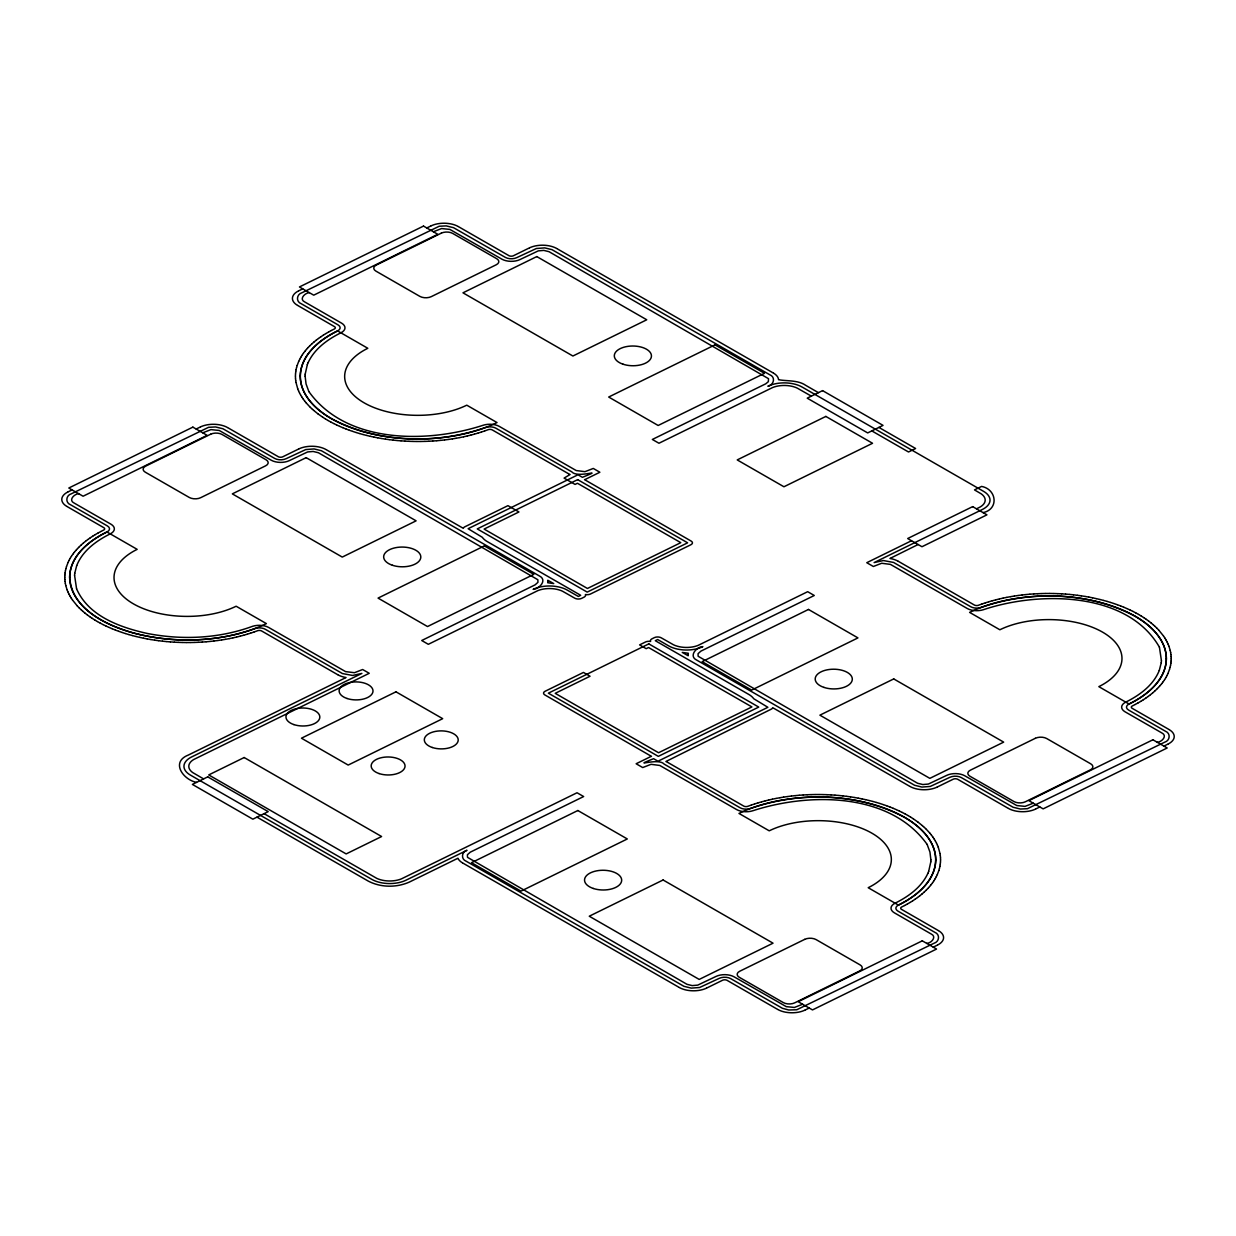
<?xml version="1.0" encoding="UTF-8"?>
<svg xmlns="http://www.w3.org/2000/svg" width="1236" height="1236" viewBox="0 0 1236 1236"><rect width="100%" height="100%" fill="white"/><g stroke="black" fill="none" stroke-linecap="round" stroke-linejoin="round"><path stroke-width="1.5" d="M64.813 577.058L64.875 575.08M74.562 575.25L76.57 588.799M295.45 375.991L295.512 374.029M305.122 376.115L305.199 374.184M930.801 861.816L930.878 859.885M940.488 861.971L940.55 860.009M1161.438 660.75L1159.43 647.2M1171.125 660.92L1171.187 658.942M64.89 574.925L65.075 572.963M74.562 575.219L74.747 573.303M295.528 373.875L295.728 371.912M305.199 374.153L307.347 364.512M930.801 861.847L928.653 871.488M940.272 864.088L940.472 862.125M1161.253 662.697L1161.438 660.781M1170.925 663.037L1171.11 661.075M65.106 572.824L65.415 570.862M74.747 573.272L76.709 565.578M295.744 371.758L296.053 369.796M939.947 866.204L940.256 864.242M1161.253 662.728L1159.291 670.422M1170.585 665.138L1170.894 663.176M65.446 570.708L65.879 568.761M296.084 369.641L296.516 367.695M939.484 868.305L939.916 866.359M1170.121 667.239L1170.554 665.292M65.925 568.606L66.466 566.66M296.563 367.54L297.119 365.609M938.881 870.391L939.437 868.46M1169.534 669.34L1170.075 667.394M66.528 566.505L68.042 562.519M297.165 365.454L298.679 361.453M938.835 870.546L937.321 874.547M1169.472 669.495L1167.958 673.481M76.725 565.547C82.657 550.623 96.485 540.688 110.421 533.782A12.901 6.86 0.3 0 0 111.055 524.265L74.175 503.067C68.026 500.178 74.345 493.936 78.687 493.705M307.362 364.496L308.135 362.611M927.865 873.388L928.638 871.504M1159.275 670.453C1153.327 685.377 1139.515 695.312 1125.579 702.218A12.901 6.86 0.3 0 0 1124.945 711.735L1161.825 732.933C1167.896 735.729 1161.685 742.079 1157.313 742.295M68.119 562.365L69.015 560.464M298.757 361.314L299.668 359.413M308.15 362.596C314.562 348.691 327.71 339.344 341.059 332.731A12.901 6.86 0.3 0 0 341.692 323.214L304.813 302.001C298.649 299.143 304.998 292.87 309.34 292.638M927.85 873.404C921.453 887.309 908.29 896.656 894.941 903.269A12.901 6.86 0.3 0 0 894.308 912.786L931.187 933.999C937.166 936.687 931.28 943.346 926.66 943.362M936.332 876.587L937.243 874.686M1166.985 675.536L1167.881 673.635M69.092 560.31L70.128 558.44M299.745 359.259L300.765 357.374M935.235 878.626L936.255 876.741M1165.872 677.56L1166.908 675.69M70.205 558.286L71.348 556.416M300.842 357.235L301.986 355.365M934.014 880.635L935.158 878.765M1164.652 679.584L1165.795 677.714M71.441 556.277L72.708 554.439M302.094 355.211L303.345 353.372M932.655 882.628L933.906 880.789M1163.292 681.561L1164.559 679.723M72.8 554.284L74.175 552.477M303.453 353.233L304.813 351.41M931.187 884.59L932.547 882.767M1161.825 683.523L1163.2 681.716M74.284 552.322L75.767 550.53M304.921 351.271L306.404 349.479M929.596 886.521L931.079 884.729M1160.233 685.47L1161.716 683.678M75.89 550.391L77.482 548.63M306.528 349.34L308.119 347.563M927.881 888.437L929.472 886.66M1158.518 687.37L1160.11 685.609M77.605 548.49L79.305 546.745M308.258 347.424L309.958 345.694M926.042 890.306L927.742 888.576M1156.695 689.255L1158.395 687.51M79.444 546.621L81.252 544.906M310.081 345.555L311.889 343.855M924.111 892.145L925.918 890.445M1154.748 691.094L1156.556 689.379M81.406 544.767L83.306 543.098M312.044 343.716L313.944 342.048M922.056 893.952L923.956 892.284M1152.694 692.902L1154.594 691.233M314.099 341.909L316.122 340.271M83.461 542.975L85.485 541.337M1150.515 694.663L1152.539 693.025M919.878 895.729L921.902 894.091M316.277 340.147L318.394 338.54M85.639 541.198L87.756 539.591M1148.244 696.409L1150.361 694.802M917.606 897.46L919.723 895.853M318.564 338.417L320.773 336.856M87.926 539.468L90.135 537.907M1145.865 698.093L1148.074 696.532M915.227 899.144L917.436 897.583M320.958 336.733L323.26 335.203M90.321 537.784L92.623 536.254M1143.377 699.746L1145.679 698.216M912.74 900.797L915.042 899.267M323.446 335.08L325.841 333.596M92.808 536.146L95.203 534.663M1140.797 701.337L1143.192 699.854M910.159 902.404L912.554 900.92M326.041 333.488L328.529 332.036M95.404 534.539L97.891 533.102M1138.109 702.898L1140.596 701.461M907.471 903.964L909.959 902.512M298.355 291.001L297.582 291.433A12.901 6.86 0.3 0 0 296.995 291.773L296.362 292.206A12.901 6.86 0.3 0 0 295.852 292.577L295.28 293.04A12.901 6.86 0.3 0 0 294.848 293.426L294.369 293.921A12.901 6.86 0.3 0 0 294.014 294.338L293.627 294.848A12.901 6.86 0.3 0 0 293.349 295.28L293.071 295.806A12.901 6.86 0.3 0 0 292.87 296.254L292.669 296.794A12.901 6.86 0.3 0 0 292.561 297.243L292.469 297.799A12.901 6.86 0.3 0 0 292.438 298.247L292.453 298.803A12.901 6.86 0.3 0 0 292.515 299.266L292.623 299.807A12.901 6.86 0.3 0 0 292.762 300.271L292.978 300.796A12.901 6.86 0.3 0 0 293.195 301.244L293.504 301.769A12.901 6.86 0.3 0 0 293.813 302.202L294.214 302.712A12.901 6.86 0.3 0 0 294.601 303.129L295.095 303.608A12.901 6.86 0.3 0 0 295.558 304.01L296.146 304.458A12.901 6.86 0.3 0 0 296.671 304.829L297.397 305.292M328.73 331.928L331.31 330.537M67.717 492.067L66.929 492.484A12.901 6.86 0.3 0 0 66.358 492.84L65.709 493.257A12.901 6.86 0.3 0 0 65.199 493.627L64.643 494.091A12.901 6.86 0.3 0 0 64.21 494.493L63.731 494.972A12.901 6.86 0.3 0 0 63.376 495.389L62.99 495.899A12.901 6.86 0.3 0 0 62.712 496.331L62.418 496.857A12.901 6.86 0.3 0 0 62.217 497.305L62.032 497.845A12.901 6.86 0.3 0 0 61.924 498.309L61.831 498.85A12.901 6.86 0.3 0 0 61.8 499.313L61.815 499.854A12.901 6.86 0.3 0 0 61.862 500.317L61.985 500.874A12.901 6.86 0.3 0 0 62.124 501.322L62.341 501.862A12.901 6.86 0.3 0 0 62.557 502.31L62.866 502.836A12.901 6.86 0.3 0 0 63.175 503.268L63.577 503.763A12.901 6.86 0.3 0 0 63.963 504.18L64.457 504.674A12.901 6.86 0.3 0 0 64.921 505.06L65.508 505.509A12.901 6.86 0.3 0 0 66.033 505.879L66.759 506.343M98.092 532.994L100.672 531.588M1135.328 704.412L1137.908 703.006M1168.283 743.933L1169.071 743.516A12.901 6.86 0.3 0 0 1169.642 743.16L1170.291 742.743A12.901 6.86 0.3 0 0 1170.801 742.372L1171.357 741.909A12.901 6.86 0.3 0 0 1171.79 741.507L1172.269 741.028A12.901 6.86 0.3 0 0 1172.624 740.611L1173.01 740.101A12.901 6.86 0.3 0 0 1173.288 739.669L1173.582 739.143A12.901 6.86 0.3 0 0 1173.783 738.695L1173.968 738.155A12.901 6.86 0.3 0 0 1174.076 737.691L1174.169 737.15A12.901 6.86 0.3 0 0 1174.2 736.687L1174.185 736.146A12.901 6.86 0.3 0 0 1174.138 735.683L1174.015 735.126A12.901 6.86 0.3 0 0 1173.876 734.678L1173.659 734.138A12.901 6.86 0.3 0 0 1173.443 733.69L1173.134 733.164A12.901 6.86 0.3 0 0 1172.825 732.732L1172.423 732.237A12.901 6.86 0.3 0 0 1172.037 731.82L1171.543 731.326A12.901 6.86 0.3 0 0 1171.079 730.939L1170.492 730.491A12.901 6.86 0.3 0 0 1169.967 730.121L1169.241 729.657M904.69 905.463L907.27 904.072M937.645 944.999L938.418 944.567A12.901 6.86 0.3 0 0 939.005 944.227L939.638 943.794A12.901 6.86 0.3 0 0 940.148 943.423L940.72 942.96A12.901 6.86 0.3 0 0 941.152 942.574L941.631 942.079A12.901 6.86 0.3 0 0 941.986 941.662L942.373 941.152A12.901 6.86 0.3 0 0 942.651 940.72L942.929 940.194A12.901 6.86 0.3 0 0 943.13 939.746L943.331 939.205A12.901 6.86 0.3 0 0 943.439 938.757L943.532 938.201A12.901 6.86 0.3 0 0 943.562 937.753L943.547 937.197A12.901 6.86 0.3 0 0 943.485 936.733L943.377 936.193A12.901 6.86 0.3 0 0 943.238 935.729L943.022 935.204A12.901 6.86 0.3 0 0 942.805 934.756L942.496 934.231A12.901 6.86 0.3 0 0 942.187 933.798L941.786 933.288A12.901 6.86 0.3 0 0 941.399 932.871L940.905 932.392A12.901 6.86 0.3 0 0 940.442 931.99L939.854 931.542A12.901 6.86 0.3 0 0 939.329 931.172L938.603 930.708M331.511 330.429L334.508 328.9A3.229 1.715 0.3 0 0 334.647 326.721L297.691 305.462M100.873 531.48L103.87 529.95A3.229 1.715 0.3 0 0 104.009 527.787L67.038 506.528M1135.127 704.52L1132.13 706.05A3.229 1.715 0.3 0 0 1131.991 708.213L1168.962 729.472M904.489 905.571L901.492 907.1A3.229 1.715 0.3 0 0 901.353 909.279L938.309 930.538M298.679 290.846L302.743 288.853M426.791 227.965L430.854 225.972M433.388 231.765L441.576 228.552L449.842 229.402L501.955 259.205A12.901 6.86 0.3 0 0 519.862 259.622L538.263 250.877L543.809 250.398L549.047 251.696L768.514 378.679L768.359 381.661L765.733 383.824L652.361 439.46L658.958 443.245L772.654 387.517A19.359 10.29 0.3 0 1 797.205 388.089L811.341 396.138M529.317 247.942L513.203 255.852A3.229 1.715 0.3 0 1 509.108 255.759L458.371 226.605M68.026 491.897L72.09 489.904M196.153 429.031L200.217 427.038M202.75 432.816L210.939 429.618L219.205 430.452L271.317 460.271A12.901 6.86 0.3 0 0 289.224 460.673L307.625 451.943L313.156 451.464L318.409 452.747L537.876 579.746L537.938 582.326L535.08 584.875L421.723 640.511L428.32 644.311L537.876 590.607A19.359 10.29 0.3 0 1 562.426 591.179L574.786 598.193A4.836 2.58 0.3 0 0 581.631 598.363L583.995 597.189A4.836 2.58 0.3 0 0 585.385 594.655L585.632 594.531A4.836 2.58 0.3 0 0 590.499 594.006L690.924 544.721A4.836 2.58 0.3 0 0 691.171 541.09L584.535 479.63A4.836 2.58 0.3 0 0 585.694 479.197L599.877 472.245L593.28 468.444L584.952 471.673L576.208 470.545L499.267 426.374A12.916 6.86 0.3 0 0 483.183 425.246C427.486 443.384 346.327 444.141 308.861 391.58M298.679 449.008L282.55 456.903A3.229 1.715 0.3 0 1 278.471 456.81L227.733 427.656M911.519 540.735L866.76 562.704L873.358 566.49L881.685 563.261L890.43 564.389L967.371 608.56A12.916 6.86 0.3 0 0 983.454 609.688C1037.931 591.364 1127.016 590.731 1159.414 647.17M976.502 508.846L980.333 506.899A19.359 10.29 0.3 0 0 981.214 493.844L974.493 489.904L981.585 486.428C996.788 489.24 999.074 509.263 983.099 512.631M918.116 544.52L889.951 558.471A12.901 6.86 0.3 0 1 890.785 558.626L891.743 558.827A12.901 6.86 0.3 0 1 892.531 559.027L893.443 559.29A12.901 6.86 0.3 0 1 894.2 559.522L895.065 559.815A12.901 6.86 0.3 0 1 895.76 560.093L896.563 560.433A12.901 6.86 0.3 0 1 897.228 560.742L898.031 561.175M937.321 786.992L953.45 779.097A3.229 1.715 0.3 0 1 957.529 779.19L1008.267 808.344M1033.25 803.184L1025.061 806.382L1016.795 805.548L964.683 775.729A12.901 6.86 0.3 0 0 946.776 775.327L928.375 784.057L922.844 784.536L917.591 783.253L698.124 656.254L698.062 653.674L700.92 651.125L814.277 595.489L807.68 591.689L698.124 645.393A19.359 10.29 0.3 0 1 673.574 644.821L661.214 637.807A4.836 2.58 0.3 0 0 654.369 637.637L652.005 638.811A4.836 2.58 0.3 0 0 650.615 641.345L650.368 641.469A4.836 2.58 0.3 0 0 645.501 641.994L639.599 644.898L646.196 648.684L648.56 647.525L751.905 706.93L658.572 752.739L555.211 693.334L590.066 676.231L583.469 672.43L545.076 691.279A4.836 2.58 0.3 0 0 544.829 694.91L651.465 756.37A4.836 2.58 0.3 0 0 650.306 756.803L636.123 763.755L642.72 767.556L651.048 764.327L659.792 765.455L736.733 809.626A12.916 6.86 0.3 0 0 752.817 810.754C808.545 792.616 889.657 791.859 927.139 844.42M1035.783 808.962L1039.847 806.969M1163.91 746.096L1167.974 744.103M706.683 988.058L722.797 980.148A3.229 1.715 0.3 0 1 726.892 980.241L777.629 1009.395M802.612 1004.235L794.424 1007.448L786.281 1006.645L734.045 976.795A12.901 6.86 0.3 0 0 716.138 976.378L697.737 985.123L692.191 985.602L686.953 984.304L467.486 857.32L467.409 854.74L470.267 852.176L583.639 796.54L577.042 792.755L401.314 878.92A19.359 10.29 0.3 0 1 376.764 878.363L264.071 813.659M805.146 1010.028L809.209 1008.035M933.257 947.147L937.321 945.154M431.179 225.817L432.044 225.446A12.901 6.86 0.3 0 1 432.739 225.168L433.589 224.859A12.901 6.86 0.3 0 1 434.33 224.612L435.226 224.349A12.901 6.86 0.3 0 1 436.014 224.149L436.957 223.948A12.901 6.86 0.3 0 1 437.776 223.778L438.749 223.623A12.901 6.86 0.3 0 1 439.599 223.5L440.603 223.392A12.901 6.86 0.3 0 1 441.468 223.33L442.488 223.268A12.901 6.86 0.3 0 1 443.353 223.237L444.388 223.237A12.901 6.86 0.3 0 1 445.254 223.252L446.289 223.314A12.901 6.86 0.3 0 1 447.138 223.376L448.158 223.484A12.901 6.86 0.3 0 1 449.008 223.592L449.997 223.747A12.901 6.86 0.3 0 1 450.816 223.901L451.773 224.102A12.901 6.86 0.3 0 1 452.561 224.303L453.473 224.55A12.901 6.86 0.3 0 1 454.23 224.782L455.095 225.091A12.901 6.86 0.3 0 1 455.806 225.369L456.609 225.709A12.901 6.86 0.3 0 1 457.258 226.018L458.062 226.435M529.641 247.803L530.507 247.416A12.901 6.86 0.3 0 1 531.202 247.138L532.052 246.829A12.901 6.86 0.3 0 1 532.793 246.582L533.689 246.335A12.901 6.86 0.3 0 1 534.477 246.134L535.42 245.918A12.901 6.86 0.3 0 1 536.239 245.763L537.212 245.593A12.901 6.86 0.3 0 1 538.062 245.485L539.066 245.377A12.901 6.86 0.3 0 1 539.931 245.3L540.951 245.238A12.901 6.86 0.3 0 1 541.816 245.222L542.851 245.207A12.901 6.86 0.3 0 1 543.716 245.238L544.736 245.284A12.901 6.86 0.3 0 1 545.601 245.346L546.621 245.454A12.901 6.86 0.3 0 1 547.471 245.562L548.46 245.717A12.901 6.86 0.3 0 1 549.278 245.871L550.236 246.072A12.901 6.86 0.3 0 1 551.024 246.273L551.936 246.52A12.901 6.86 0.3 0 1 552.693 246.767L553.558 247.061A12.901 6.86 0.3 0 1 554.269 247.339L555.072 247.679A12.901 6.86 0.3 0 1 555.721 247.988L556.524 248.405M200.541 426.883L201.406 426.497A12.901 6.86 0.3 0 1 202.101 426.219L202.951 425.91A12.901 6.86 0.3 0 1 203.693 425.678L204.589 425.416A12.901 6.86 0.3 0 1 205.377 425.215L206.319 424.999A12.901 6.86 0.3 0 1 207.138 424.844L208.111 424.674A12.901 6.86 0.3 0 1 208.961 424.566L209.965 424.458A12.901 6.86 0.3 0 1 210.831 424.381L211.85 424.319A12.901 6.86 0.3 0 1 212.716 424.303L213.751 424.303A12.901 6.86 0.3 0 1 214.616 424.319L215.636 424.365A12.901 6.86 0.3 0 1 216.501 424.427L217.521 424.535A12.901 6.86 0.3 0 1 218.37 424.643L219.359 424.798A12.901 6.86 0.3 0 1 220.178 424.952L221.136 425.153A12.901 6.86 0.3 0 1 221.924 425.354L222.835 425.617A12.901 6.86 0.3 0 1 223.592 425.848L224.458 426.142A12.901 6.86 0.3 0 1 225.168 426.42L225.972 426.76A12.901 6.86 0.3 0 1 226.621 427.069L227.424 427.501M299.004 448.853L299.869 448.467A12.901 6.86 0.3 0 1 300.564 448.189L301.414 447.88A12.901 6.86 0.3 0 1 302.156 447.648L303.052 447.386A12.901 6.86 0.3 0 1 303.84 447.185L304.782 446.969A12.901 6.86 0.3 0 1 305.601 446.814L306.574 446.66A12.901 6.86 0.3 0 1 307.424 446.536L308.428 446.428A12.901 6.86 0.3 0 1 309.278 446.35L310.313 446.304A12.901 6.86 0.3 0 1 311.178 446.273L312.214 446.273A12.901 6.86 0.3 0 1 313.079 446.289L314.099 446.335A12.901 6.86 0.3 0 1 314.964 446.412L315.983 446.505A12.901 6.86 0.3 0 1 316.833 446.613L317.822 446.783A12.901 6.86 0.3 0 1 318.641 446.922L319.599 447.138A12.901 6.86 0.3 0 1 320.387 447.324L321.298 447.586A12.901 6.86 0.3 0 1 322.055 447.818L322.92 448.127A12.901 6.86 0.3 0 1 323.616 448.39L324.419 448.745A12.901 6.86 0.3 0 1 325.083 449.054L325.887 449.471M936.996 787.147L936.131 787.533A12.901 6.86 0.3 0 1 935.436 787.811L934.586 788.12A12.901 6.86 0.3 0 1 933.844 788.352L932.948 788.614A12.901 6.86 0.3 0 1 932.16 788.815L931.218 789.031A12.901 6.86 0.3 0 1 930.399 789.186L929.426 789.34A12.901 6.86 0.3 0 1 928.576 789.464L927.572 789.572A12.901 6.86 0.3 0 1 926.722 789.649L925.687 789.696A12.901 6.86 0.3 0 1 924.822 789.727L923.786 789.727A12.901 6.86 0.3 0 1 922.921 789.711L921.902 789.665A12.901 6.86 0.3 0 1 921.036 789.588L920.017 789.495A12.901 6.86 0.3 0 1 919.167 789.387L918.178 789.217A12.901 6.86 0.3 0 1 917.359 789.078L916.401 788.862A12.901 6.86 0.3 0 1 915.613 788.676L914.702 788.413A12.901 6.86 0.3 0 1 913.945 788.182L913.08 787.873A12.901 6.86 0.3 0 1 912.384 787.61L911.581 787.255A12.901 6.86 0.3 0 1 910.917 786.946L910.113 786.529M1035.459 809.117L1034.594 809.503A12.901 6.86 0.3 0 1 1033.899 809.781L1033.049 810.09A12.901 6.86 0.3 0 1 1032.307 810.322L1031.411 810.584A12.901 6.86 0.3 0 1 1030.623 810.785L1029.681 811.001A12.901 6.86 0.3 0 1 1028.862 811.156L1027.888 811.326A12.901 6.86 0.3 0 1 1027.039 811.434L1026.034 811.542A12.901 6.86 0.3 0 1 1025.169 811.619L1024.15 811.681A12.901 6.86 0.3 0 1 1023.284 811.697L1022.249 811.697A12.901 6.86 0.3 0 1 1021.384 811.681L1020.364 811.635A12.901 6.86 0.3 0 1 1019.499 811.573L1018.479 811.465A12.901 6.86 0.3 0 1 1017.63 811.357L1016.641 811.202A12.901 6.86 0.3 0 1 1015.822 811.048L1014.864 810.847A12.901 6.86 0.3 0 1 1014.076 810.646L1013.165 810.383A12.901 6.86 0.3 0 1 1012.408 810.152L1011.542 809.858A12.901 6.86 0.3 0 1 1010.832 809.58L1010.028 809.24A12.901 6.86 0.3 0 1 1009.379 808.931L1008.576 808.498M706.359 988.197L705.493 988.584A12.901 6.86 0.3 0 1 704.798 988.862L703.948 989.171A12.901 6.86 0.3 0 1 703.207 989.418L702.311 989.665A12.901 6.86 0.3 0 1 701.523 989.866L700.58 990.082A12.901 6.86 0.3 0 1 699.761 990.237L698.788 990.407A12.901 6.86 0.3 0 1 697.938 990.515L696.934 990.623A12.901 6.86 0.3 0 1 696.069 990.7L695.049 990.762A12.901 6.86 0.3 0 1 694.184 990.778L693.149 990.793A12.901 6.86 0.3 0 1 692.284 990.762L691.264 990.716A12.901 6.86 0.3 0 1 690.399 990.654L689.379 990.546A12.901 6.86 0.3 0 1 688.529 990.438L687.54 990.283A12.901 6.86 0.3 0 1 686.722 990.129L685.764 989.928A12.901 6.86 0.3 0 1 684.976 989.727L684.064 989.48A12.901 6.86 0.3 0 1 683.307 989.233L682.442 988.939A12.901 6.86 0.3 0 1 681.731 988.661L680.928 988.321A12.901 6.86 0.3 0 1 680.279 988.012L679.476 987.595M804.821 1010.183L803.956 1010.554A12.901 6.86 0.3 0 1 803.261 1010.832L802.411 1011.141A12.901 6.86 0.3 0 1 801.67 1011.388L800.773 1011.651A12.901 6.86 0.3 0 1 799.986 1011.851L799.043 1012.052A12.901 6.86 0.3 0 1 798.224 1012.222L797.251 1012.377A12.901 6.86 0.3 0 1 796.401 1012.5L795.397 1012.608A12.901 6.86 0.3 0 1 794.532 1012.67L793.512 1012.732A12.901 6.86 0.3 0 1 792.647 1012.763L791.612 1012.763A12.901 6.86 0.3 0 1 790.746 1012.747L789.711 1012.686A12.901 6.86 0.3 0 1 788.862 1012.624L787.842 1012.516A12.901 6.86 0.3 0 1 786.992 1012.408L786.003 1012.253A12.901 6.86 0.3 0 1 785.184 1012.099L784.227 1011.898A12.901 6.86 0.3 0 1 783.439 1011.697L782.527 1011.45A12.901 6.86 0.3 0 1 781.77 1011.218L780.905 1010.909A12.901 6.86 0.3 0 1 780.194 1010.631L779.391 1010.291A12.901 6.86 0.3 0 1 778.742 1009.982L777.938 1009.565M484.79 430.9L488.328 429.634A3.229 1.715 0.3 0 1 492.113 429.834L568.297 473.604M254.152 631.967L257.691 630.684A3.229 1.715 0.3 0 1 261.476 630.885L337.66 674.671M981.847 604.033L978.309 605.316A3.229 1.715 0.3 0 1 974.524 605.115L898.34 561.329M751.21 805.1L747.672 806.366A3.229 1.715 0.3 0 1 743.887 806.166L667.703 762.396M481.437 432.028L484.543 430.993M250.8 633.095L253.905 632.044M982.095 603.956L985.2 602.905M751.457 805.007L754.563 803.972M478.008 433.11L481.19 432.121M247.37 634.161L250.553 633.172M985.447 602.828L988.63 601.839M754.81 803.879L757.992 802.89M474.516 434.114L477.76 433.187M243.878 635.18L247.123 634.238M988.877 601.762L992.122 600.82M758.24 802.813L761.484 801.886M470.978 435.072L474.269 434.191M240.325 636.123L243.631 635.242M992.369 600.758L995.675 599.877M761.731 801.809L765.022 800.928M467.362 435.953L470.715 435.134M236.725 637.019L240.062 636.2M995.938 599.8L999.275 598.981M765.285 800.866L768.637 800.047M463.701 436.787L467.1 436.014M233.063 637.838L236.462 637.081M999.538 598.919L1002.937 598.162M768.9 799.986L772.299 799.213M459.993 437.544L463.438 436.849M229.355 638.61L232.785 637.9M1003.215 598.1L1006.645 597.39M772.562 799.151L776.007 798.456M456.238 438.239L459.715 437.606M225.585 639.306L229.077 638.657M1006.923 597.343L1010.415 596.694M776.285 798.394L779.761 797.761M452.438 438.873L455.96 438.286M221.8 639.924L225.323 639.352M1010.677 596.648L1014.2 596.076M780.04 797.714L783.562 797.127M448.591 439.429L452.16 438.919M217.953 640.495L221.522 639.97M1014.478 596.03L1018.047 595.505M783.84 797.081L787.409 796.571M444.728 439.923L448.313 439.475M214.091 640.99L217.675 640.526M1018.325 595.474L1021.909 595.01M787.687 796.525L791.272 796.077M440.835 440.356L444.45 439.97M210.182 641.422L213.797 641.02M1022.203 594.98L1025.818 594.578M791.55 796.03L795.165 795.644M436.911 440.727L440.541 440.387M206.257 641.778L209.904 641.453M1026.096 594.547L1029.743 594.222M795.459 795.613L799.089 795.273M432.955 441.005L436.617 440.742M202.318 642.071L205.979 641.808M1030.021 594.192L1033.682 593.929M799.383 795.258L803.045 794.995M429 441.237L432.677 441.036M1033.976 593.913L1037.637 593.713M198.363 642.287L202.024 642.087M803.323 794.964L807 794.763M425.014 441.391L428.707 441.252M1037.931 593.697L1041.624 593.558M194.376 642.442L198.069 642.303M807.293 794.748L810.986 794.609M421.043 441.468L424.736 441.391M1041.902 593.543L1045.61 593.465M190.39 642.535L194.098 642.457M811.264 794.609L814.957 794.532M417.057 441.484L420.75 441.484M1045.888 593.465L1049.596 593.45M186.404 642.55L190.112 642.535M815.25 794.516L818.943 794.516M413.071 441.437L416.764 441.484M1049.874 593.45L1053.582 593.512M182.418 642.488L186.126 642.55M819.236 794.516L822.929 794.563M409.085 441.314L412.778 441.422M1053.86 593.512L1057.553 593.635M178.447 642.365L182.14 642.488M823.222 794.578L826.915 794.686M405.114 441.113L408.792 441.298M1057.846 593.635L1061.539 593.821M174.461 642.179L178.154 642.365M827.208 794.702L830.886 794.887M401.144 440.85L404.821 441.097M1061.817 593.836L1065.494 594.083M170.506 641.917L174.183 642.164M831.179 794.902L834.856 795.15M397.204 440.526L400.866 440.835M1065.787 594.099L1069.434 594.408M166.566 641.592L170.213 641.901M835.134 795.165L838.796 795.474M393.28 440.124L396.926 440.495M1069.727 594.439L1073.358 594.81M162.642 641.19L166.273 641.561M839.074 795.505L842.72 795.876M389.386 439.661L393.002 440.093M1073.636 594.84L1077.251 595.273M158.749 640.727L162.364 641.16M842.998 795.907L846.614 796.339M385.524 439.135L389.108 439.63M1077.529 595.319L1081.114 595.814M154.886 640.186L158.471 640.681M846.892 796.37L850.476 796.865M381.692 438.533L385.246 439.089M1081.392 595.86L1084.945 596.416M151.055 639.584L154.608 640.14M850.754 796.911L854.308 797.467M377.892 437.868L381.414 438.486M1085.223 596.463L1088.746 597.081M147.254 638.919L150.777 639.537M854.586 797.514L858.108 798.132M374.137 437.127L377.629 437.807M1089.024 597.127L1092.5 597.807M143.5 638.193L146.976 638.873M858.371 798.193L861.863 798.873M370.445 436.339L373.875 437.08M1092.763 597.869L1096.208 598.61M139.792 637.39L143.237 638.131M862.125 798.919L865.555 799.661M1096.471 598.672L1099.855 599.475M366.783 435.474L370.167 436.277M865.833 799.723L869.217 800.526M136.145 636.525L139.529 637.328M1100.117 599.537L1103.454 600.387M363.183 434.547L366.52 435.412M869.48 800.588L872.817 801.453M132.546 635.613L135.883 636.463M1103.717 600.464L1107.008 601.376M359.645 433.558L362.921 434.485M873.079 801.515L876.355 802.442M128.992 634.624L132.283 635.536M1107.255 601.453L1110.484 602.426M356.153 432.523L359.382 433.496M876.618 802.504L879.847 803.477M125.516 633.574L128.745 634.547M1110.731 602.504L1113.899 603.523M352.739 431.41L355.906 432.445M880.094 803.554L883.261 804.59M122.101 632.477L125.269 633.496M1114.146 603.616L1117.251 604.698M349.402 430.252L352.492 431.333M883.508 804.667L886.598 805.748M118.749 631.302L121.854 632.384M1117.483 604.775L1120.527 605.918M346.126 429.031L349.155 430.159M886.845 805.841L889.874 806.969M115.473 630.082L118.517 631.225M1120.758 606.011L1123.709 607.2M342.928 427.749L345.879 428.938M890.121 807.062L893.072 808.251M112.291 628.8L115.242 629.989M1123.941 607.293L1126.83 608.529M339.807 426.42L342.696 427.656M893.304 808.344L896.193 809.58M109.17 627.471L112.059 628.707M1127.062 608.622L1129.874 609.904M336.764 425.03L339.576 426.312M896.424 809.688L899.236 810.97M106.126 626.096L108.938 627.378M1130.09 610.012L1132.825 611.341M333.828 423.593L336.547 424.921M899.453 811.079L902.172 812.407M103.175 624.659L105.91 625.988M1133.026 611.449L1135.683 612.84M568.606 473.774L569.425 474.191A12.901 6.86 0.3 0 0 570.074 474.5L564.08 478.1L575.064 484.419L577.428 483.261L680.789 542.666L587.44 588.475L484.095 529.07L518.95 511.967L507.95 505.648L464.829 526.799A4.836 2.58 0.3 0 0 463.33 528.344L326.196 449.641M330.954 422.109L333.612 423.485M902.388 812.515L905.046 813.891M667.394 762.226L666.575 761.809A12.901 6.86 0.3 0 0 665.926 761.5L771.171 709.201A4.836 2.58 0.3 0 0 772.67 707.656L909.804 786.359M337.969 674.825L338.772 675.258A12.901 6.86 0.3 0 0 339.436 675.567L340.24 675.907A12.901 6.86 0.3 0 0 340.935 676.185L341.8 676.478A12.901 6.86 0.3 0 0 342.557 676.71L343.469 676.973A12.901 6.86 0.3 0 0 344.257 677.173L345.215 677.374A12.901 6.86 0.3 0 0 346.049 677.529L188.366 755.041C170.429 761.948 183.036 779.7 196.509 782.373M100.317 623.16L102.974 624.551M1135.884 612.948L1138.449 614.369M328.189 420.564L330.754 422.001M905.246 813.999L907.811 815.436M97.551 621.631L100.116 623.052M818.433 392.662L805.656 385.308C797.931 379.823 785.586 381.26 778.525 379.668A12.901 6.86 0.3 0 0 778.479 379.205L778.356 378.664A12.901 6.86 0.3 0 0 778.216 378.201L778 377.66A12.901 6.86 0.3 0 0 777.784 377.212L777.475 376.702A12.901 6.86 0.3 0 0 777.166 376.254L776.764 375.759A12.901 6.86 0.3 0 0 776.378 375.342L775.884 374.863A12.901 6.86 0.3 0 0 775.42 374.462L774.848 374.014A12.901 6.86 0.3 0 0 774.308 373.643L773.581 373.179M878.904 427.409L915.613 448.514L908.522 451.99L871.813 430.9M556.833 248.575L773.303 373.009M462.697 862.991L679.167 987.425M203.6 778.896L192.754 772.593A19.359 10.29 0.3 0 1 193.65 759.553L369.24 673.296L362.642 669.51L354.454 672.708L345.57 671.611L268.629 627.44A12.916 6.86 0.3 0 0 252.546 626.312C218.926 638.657 181.816 640.263 146.837 633.373C119.83 627.301 88.482 616.131 76.586 588.83M256.98 817.135L368.313 881.129C380.842 887.633 396.524 887.772 409.363 882.071L457.953 858.232A12.901 6.86 0.3 0 0 458.216 858.788L458.525 859.298A12.901 6.86 0.3 0 0 458.834 859.746L459.236 860.241A12.901 6.86 0.3 0 0 459.622 860.658L460.116 861.137A12.901 6.86 0.3 0 0 460.58 861.538L461.152 861.986A12.901 6.86 0.3 0 0 461.692 862.357L462.418 862.821M1138.65 614.493L1141.122 615.961M325.516 418.989L328.003 420.456M907.997 815.544L910.484 817.011M94.878 620.039L97.35 621.507M1141.307 616.069L1143.686 617.583M322.951 417.366L325.331 418.865M910.669 817.135L913.049 818.634M92.314 618.417L94.693 619.931M1143.872 617.706L1146.158 619.251M322.766 417.243L318.1 413.967M913.234 818.757L917.9 822.033M89.842 616.749L92.128 618.294M1146.344 619.375L1148.538 620.966M87.462 615.034L89.656 616.625M1148.707 621.09L1150.793 622.728M918.054 822.156L922.303 825.571M317.946 413.844L313.697 410.429M85.207 613.272L87.292 614.91M1150.963 622.851L1152.956 624.52M83.044 611.48L85.037 613.149M1153.095 624.644L1154.996 626.343M922.458 825.71L924.358 827.394M311.642 408.606L313.542 410.29M81.004 609.657L82.905 611.356M1155.135 626.482L1156.927 628.197M924.497 827.533L926.289 829.263M309.711 406.737L311.503 408.467M79.073 607.803L80.865 609.518M1157.066 628.336L1158.735 630.097M926.413 829.402L929.796 833.079M309.587 406.598L306.204 402.921M77.265 605.903L78.934 607.664M1158.858 630.236L1163.478 635.953M77.142 605.764L72.522 600.047M929.92 833.218L931.372 835.026M304.628 400.974L306.08 402.781M931.48 835.165L932.825 837.004M303.175 398.996L304.519 400.835M1163.57 636.092L1164.806 637.946M932.933 837.158L934.169 839.012M301.831 396.988L303.067 398.842M71.194 598.054L72.43 599.908M1164.899 638.1L1166.012 639.97M934.262 839.151L935.374 841.036M300.626 394.964L301.738 396.849M69.988 596.03L71.101 597.9M1166.104 640.124L1167.108 642.009M935.467 841.175L936.471 843.076M299.529 392.924L300.533 394.825M68.892 593.991L69.896 595.876M1167.186 642.164L1168.066 644.08M936.533 843.23L937.429 845.13M927.154 844.451L929.951 852.083L930.878 859.87M308.846 391.549L306.049 383.917L305.122 376.13M298.571 390.87L299.467 392.77M67.934 591.92L68.814 593.836M1168.128 644.234L1168.901 646.15M937.491 845.285L938.263 847.216M297.737 388.784L298.509 390.715M67.099 589.85L67.872 591.766M1168.962 646.304L1170.183 650.337M938.309 847.355L939.993 853.504M297.691 388.645L296.007 382.496M67.038 589.696L65.817 585.663M1170.214 650.491L1170.631 652.438M65.369 583.562L65.786 585.509M1170.662 652.593L1170.955 654.555M940.024 853.659L940.302 855.621M295.698 380.379L295.976 382.341M65.044 581.445L65.338 583.407M1170.971 654.709L1171.141 656.671M940.333 855.775L940.503 857.738M295.497 378.262L295.667 380.224M64.859 579.329L65.029 581.291M1171.141 656.826L1171.187 658.788M940.503 857.892L940.55 859.854M295.45 376.146L295.497 378.108M64.813 577.212L64.859 579.174M69.649 577.119C71.657 609.688 107.115 625.632 134.508 633.265C173.998 643.384 216.763 642.426 255.203 628.46A8.065 4.295 0.3 0 1 265.246 629.263L342.449 673.558L352.615 675.459L361.885 673.404L191.673 756.926A24.21 12.87 0.3 0 0 190.437 775.111L371.851 879.383A24.21 12.87 0.3 0 0 406.072 880.171L466.992 850.275C461.584 851.758 460.734 859.252 466.25 861.26L683.956 986.313L691.279 988.12L699.607 987.502L719.259 978.356A8.065 4.295 0.3 0 1 730.661 978.618L782.419 1008.298L788.722 1009.997L796.757 1009.766L934.03 943.253C939.437 941.77 940.272 934.277 934.771 932.284L898 911.148A8.065 4.295 0.3 0 1 898.417 905.092A117.018 62.186 0.3 0 0 904.366 817.228C857.676 792.585 800.171 791.318 750.746 808.39A8.065 4.28 0.3 0 1 740.117 807.788L664.149 764.126C658.108 757.096 629.186 768.591 653.597 758.688L658 761.221L767.88 707.301L753.713 698.711A24.21 12.87 0.3 0 0 748.753 694.416L655.296 640.696L657.66 639.537L668.661 645.856A24.21 12.87 0.3 0 0 702.867 646.644C696.27 646.845 688.344 656.347 696.888 660.194L914.594 785.262L921.917 787.069L930.26 786.436L949.897 777.305A8.065 4.295 0.3 0 1 961.299 777.568L1013.057 807.232L1020.38 809.039L1027.394 808.699L1164.667 742.203C1170.075 740.719 1170.909 733.226 1165.409 731.218L1128.638 710.082A8.065 4.28 0.3 0 1 1129.055 704.026A117.018 62.186 0.3 0 0 1135.003 616.161C1088.113 591.441 1030.376 590.221 980.797 607.54A8.065 4.295 0.3 0 1 970.754 606.737L893.551 562.442L883.385 560.541L874.115 562.596L982.296 509.51A24.21 12.87 0.3 0 0 983.532 491.325L802.118 387.053A24.21 12.87 0.3 0 0 767.896 386.265C773.705 385.138 775.992 377.119 769.75 374.74L552.044 249.687L544.721 247.88L536.393 248.498L516.741 257.644A8.065 4.295 0.3 0 1 505.339 257.382L453.581 227.702L446.258 225.894L439.243 226.234L301.97 292.747C296.563 294.23 295.728 301.723 301.229 303.716L338 324.852A8.065 4.295 0.3 0 1 337.582 330.908A117.018 62.186 0.3 0 0 331.634 418.772C378.34 443.415 435.829 444.682 485.254 427.61A8.065 4.28 0.3 0 1 495.883 428.212L571.851 471.874C577.892 478.904 606.814 467.409 582.403 477.312L578 474.779L468.12 528.699L482.287 537.289A24.21 12.87 0.3 0 0 487.247 541.584L580.704 595.304L578.34 596.463L567.339 590.144A24.21 12.87 0.3 0 0 533.133 589.356C539.483 588.969 547.718 579.9 539.251 575.883L321.406 450.738L314.083 448.931L305.74 449.564L286.103 458.695A8.065 4.295 0.3 0 1 274.701 458.432L222.944 428.768L215.62 426.961L208.606 427.301L71.333 493.797C65.925 495.281 65.091 502.774 70.591 504.782L107.362 525.918A8.065 4.28 0.3 0 1 106.945 531.974A117.018 62.186 0.3 0 0 100.997 619.839A117.018 62.186 0.3 0 0 266.373 623.608L236.138 606.227A72.63 38.594 0.3 0 1 133.488 603.894A72.63 38.594 0.3 0 1 137.181 549.356L106.945 531.974C89.147 540.657 70.236 555.628 69.649 577.119M300.286 376.053C300.348 395.273 316.045 409.904 331.588 418.741A117.018 62.186 0.3 0 0 497.011 422.558L466.775 405.176A72.63 38.594 0.3 0 1 364.126 402.828A72.63 38.594 0.3 0 1 367.818 348.289L337.582 330.908C319.83 339.56 300.842 354.593 300.286 376.053M935.714 859.87C935.204 881.361 916.185 896.424 898.417 905.092L868.182 887.711A72.63 38.594 0.3 0 0 871.874 833.172A72.63 38.594 0.3 0 0 769.225 830.824L738.989 813.442A117.018 62.186 0.3 0 1 904.366 817.228C919.908 826.065 935.621 840.665 935.714 859.87M1166.351 658.803C1165.811 680.325 1146.869 695.343 1129.055 704.026L1098.819 686.644A72.63 38.594 0.3 0 0 1102.512 632.106A72.63 38.594 0.3 0 0 999.862 629.773L969.627 612.392A117.018 62.186 0.3 0 1 1135.003 616.161C1150.562 624.999 1166.259 639.615 1166.351 658.803M547.872 581.739L547.78 582.28A12.901 6.86 0.3 0 1 547.672 582.743L553.728 583.577L547.842 580.256A12.901 6.86 0.3 0 1 547.888 580.719L547.903 581.275A12.901 6.86 0.3 0 1 547.872 581.739M688.22 653.72L688.128 654.261A12.901 6.86 0.3 0 0 688.097 654.725L688.112 655.281A12.901 6.86 0.3 0 0 688.158 655.744L682.272 652.423L688.328 653.257A12.901 6.86 0.3 0 0 688.22 653.72M423.5 226.08L299.436 286.953L313.728 295.172L437.791 234.284L423.5 226.08M441.298 233.156L376.316 265.045A8.065 4.295 0.3 0 0 375.899 271.101L419.885 296.393A8.065 4.295 0.3 0 0 431.287 296.64L496.269 264.751A8.065 4.295 0.3 0 0 496.687 258.695L452.7 233.419A8.065 4.295 0.3 0 0 441.298 233.156M536.795 256.578L462.959 292.824L572.901 356.014L646.752 319.784L536.795 256.578M192.862 427.131L68.799 488.019L83.09 496.223L207.154 435.35L192.862 427.131M210.661 434.207L145.678 466.111A8.065 4.295 0.3 0 0 145.261 472.167L189.247 497.444A8.065 4.295 0.3 0 0 200.649 497.706L265.632 465.817A8.065 4.295 0.3 0 0 266.034 459.761L222.063 434.469A8.065 4.295 0.3 0 0 210.661 434.207M306.157 457.644L232.322 493.875L342.264 557.081L416.115 520.835L306.157 457.644M715.026 344.859L608.684 397.034L658.155 425.478L764.497 373.303L715.026 344.859M577.675 479.63L477.25 528.915L587.193 592.106L687.633 542.82L577.675 479.63M484.373 545.91L378.046 598.1L427.517 626.544L533.859 574.354L484.373 545.91M822.573 390.622L807.216 398.162L867.687 432.924L883.045 425.385L822.573 390.622M825.833 416.424L737.212 459.916L783.948 486.768L872.554 443.276L825.833 416.424M244.172 757.529L208.729 774.926L346.157 853.922L381.615 836.525L244.172 757.529M207.741 776.872L192.383 784.412L252.855 819.174L268.212 811.635L207.741 776.872M395.968 691.82L301.445 738.201L348.181 765.069L442.704 718.672L395.968 691.82M648.807 643.894L548.367 693.18L658.325 756.37L758.75 707.085L648.807 643.894M972.655 506.621L907.672 538.525L921.963 546.729L986.946 514.84L972.655 506.621M808.483 609.456L702.141 661.646L751.627 690.09L857.954 637.9L808.483 609.456M577.845 810.522L471.503 862.697L520.974 891.141L627.316 838.966L577.845 810.522M893.736 678.919L819.885 715.165L929.843 778.356L1003.678 742.125L893.736 678.919M663.099 879.986L589.248 916.216L699.205 979.422L773.041 943.176L663.099 879.986M1035.351 738.294L970.368 770.183A8.065 4.295 0.3 0 0 969.966 776.239L1013.937 801.531A8.065 4.295 0.3 0 0 1025.339 801.793L1090.322 769.889A8.065 4.295 0.3 0 0 1090.739 763.833L1046.753 738.556A8.065 4.295 0.3 0 0 1035.351 738.294M1152.91 739.777L1028.846 800.65L1043.138 808.869L1167.201 747.981L1152.91 739.777M804.713 939.36L739.731 971.249A8.065 4.295 0.3 0 0 739.313 977.305L783.3 1002.581A8.065 4.295 0.3 0 0 794.702 1002.844L859.684 970.955A8.065 4.295 0.3 0 0 860.101 964.899L816.115 939.607A8.065 4.295 0.3 0 0 804.713 939.36M922.272 940.828L798.209 1001.716L812.5 1009.92L936.564 949.047L922.272 940.828M432.276 747.486A16.949 9.007 0.3 0 0 458.201 740.271A16.949 9.007 0.3 0 0 433.326 731.897A16.949 9.007 0.3 0 0 432.276 747.486M347.053 698.495A16.949 9.007 0.3 0 0 372.994 691.295A16.949 9.007 0.3 0 0 348.119 682.921A16.949 9.007 0.3 0 0 347.053 698.495M379.097 773.566A16.949 9.007 0.3 0 0 405.037 766.366A16.949 9.007 0.3 0 0 380.163 757.992A16.949 9.007 0.3 0 0 379.097 773.566M293.89 724.59A16.949 9.007 0.3 0 0 319.815 717.39A16.949 9.007 0.3 0 0 294.94 709.016A16.949 9.007 0.3 0 0 293.89 724.59M623.037 364.203A18.555 9.857 0.3 0 0 651.434 356.292A18.555 9.857 0.3 0 0 624.195 347.131A18.555 9.857 0.3 0 0 623.037 364.203M392.399 565.254A18.555 9.857 0.3 0 0 420.796 557.359A18.555 9.857 0.3 0 0 393.542 548.181A18.555 9.857 0.3 0 0 392.399 565.254M823.902 687.386A18.555 9.857 0.3 0 0 852.299 679.491A18.555 9.857 0.3 0 0 825.061 670.329A18.555 9.857 0.3 0 0 823.902 687.386M593.265 888.452A18.555 9.857 0.3 0 0 621.662 880.557A18.555 9.857 0.3 0 0 594.423 871.38A18.555 9.857 0.3 0 0 593.265 888.452"/></g></svg>
